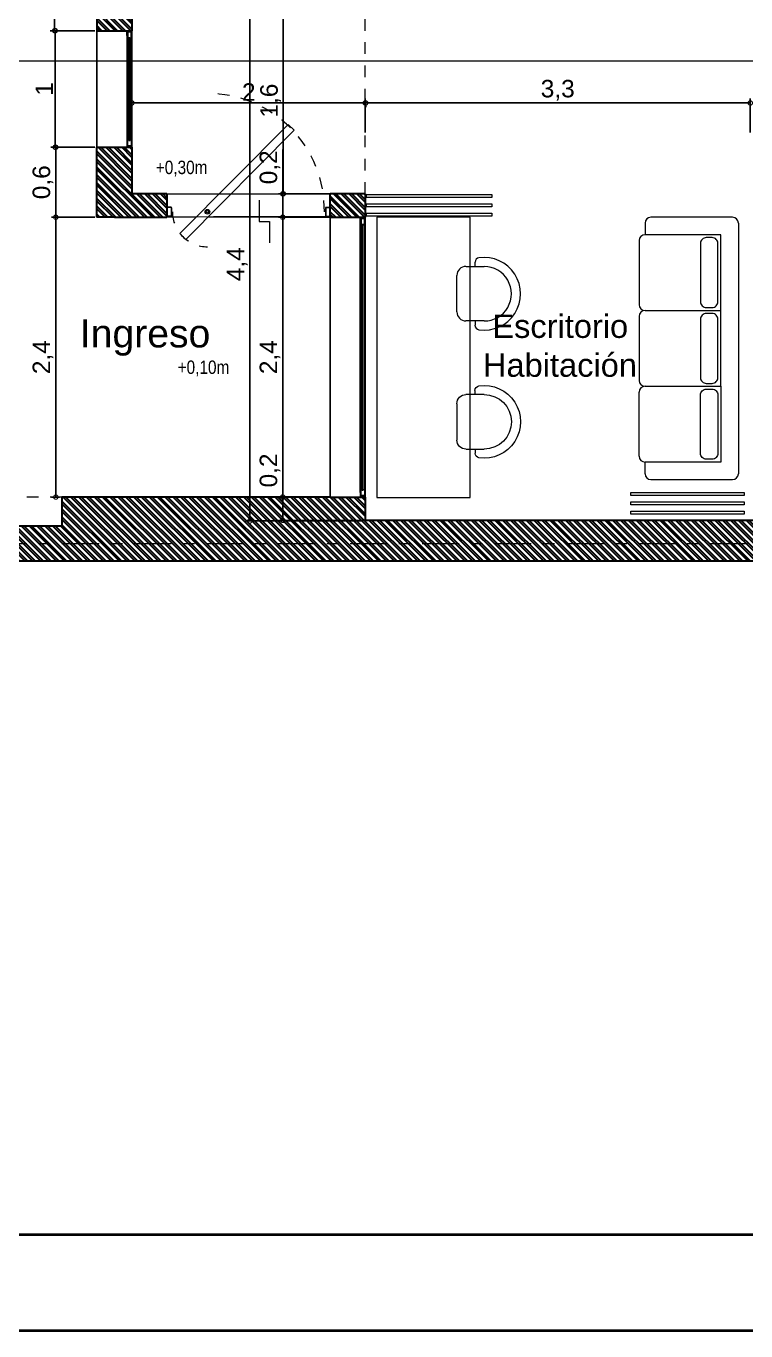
# Model space of a CAD drawing. Header units: millimetres. Extents: x 2502.5 to 2587.5, y 1451 to 1547.9.
# Drawn here: x 2514.49 to 2520.66, y 1523.37 to 1534.56 of the extents above; entities that cross this region are included whole.
import ezdxf

# ---------------------------------------------------------------- set-up
doc = ezdxf.new("R2010")
doc.units = ezdxf.units.MM
doc.linetypes.add('CENTER', pattern=[50.8, 31.75, -6.35, 6.35, -6.35])
doc.linetypes.add('JIS_02_0.7', pattern=[1.35, 0.75, -0.6])
for name, color, linetype, lineweight in [('0.09', 6, 'Continuous', 9), ('0.15', 6, 'Continuous', 15), ('02_CIVIL_EXIST', 250, 'Continuous', 30), ('07_CIVIL VISTAS MEDIA', 143, 'Continuous', 9), ('08_CIVIL VISTAS FINO', 253, 'Continuous', 5), ('09_CIVIL PROYECCIONES', 230, 'JIS_02_0.7', 5), ('10_CIVIL EJES', 230, 'CENTER', 15), ('11_CARPINTERIA Y MOBILIARIO', 141, 'Continuous', 9), ('12_TEXTOS', 150, 'Continuous', 20), ('13_COTAS', 8, 'Continuous', 9)]:
    doc.layers.add(name, color=color, linetype=linetype, lineweight=lineweight)
doc.styles.get("Standard").update_dxf_attribs({"font": 'arial.ttf'})
doc.styles.add('Swis721 BT', font='swiss.ttf')
doc.dimstyles.new('ISO-23', dxfattribs={"dimscale": 0.03, "dimtxt": 5, "dimasz": 2.5, "dimexe": 1.25, "dimexo": 0.625, "dimtad": 1, "dimtxsty": 'Swis721 BT', "dimblk": 'DOTSMALL', "dimcen": 2.5, "dimclrt": 150, "dimadec": 0, "dimazin": 0, "dimtfac": 1, "dimtmove": 0, "dimatfit": 3, "dimfxl": 0, "dimarcsym": 0})

# ---------------------------------------------------------------- blocks, each defined once
blk = doc.blocks.new('Silloncito')
at = {"layer": '11_CARPINTERIA Y MOBILIARIO'}
for p, q in [((481.6, 641.418), (481.555, 641.418)), ((481.6, 641.321), (481.6, 641.516)), ((482.185, 641.515), (482.185, 641.32)), ((482.185, 641.418), (482.23, 641.418)), ((482.087, 641.223), (481.697, 641.223))]:
    blk.add_line(p, q, dxfattribs=at)
for centre, radius, start, end in [((481.893, 641.515), 0.39, 351.7367, 188.1631), ((481.893, 641.515), 0.292, 359.9499, 179.9499), ((481.555, 641.467), 0.0488, 188.1631, 269.9499), ((482.23, 641.466), 0.0488, 269.9499, 351.7367), ((481.697, 641.32), 0.0975, 179.9499, 269.9499), ((482.087, 641.32), 0.0975, 269.9499, 359.9499)]:
    blk.add_arc(centre, radius, start, end, dxfattribs=at)
blk = doc.blocks.new('cambiopiso')
at = {"layer": '0.09'}
for p, q in [((533.753, 611.171), (533.753, 610.988)), ((533.753, 610.988), (533.842, 610.988)), ((533.842, 610.988), (533.842, 610.805))]:
    blk.add_line(p, q, dxfattribs=at)
blk = doc.blocks.new('_DotSmall')
at = {"color": 0, "linetype": 'ByBlock', "const_width": 0.5}
blk.add_lwpolyline([(-0.0625, 0, 1), (0.0625, 0, 1)], format="xyb", close=True, dxfattribs=at)
blk = doc.blocks.new('*D100')
at = {"layer": '13_COTAS', "color": 0, "lineweight": -2}
for p, q in [((2515.081, 1535.117), (2514.701, 1535.117)), ((2514.738, 1535.117), (2514.738, 1534.517)), ((2515.081, 1534.517), (2514.701, 1534.517))]:
    blk.add_line(p, q, dxfattribs=at)
at = {"layer": 'Defpoints', "color": 0}
for p in [(2515.1, 1535.117), (2514.738, 1534.517), (2515.1, 1534.517)]:
    blk.add_point(p, dxfattribs=at)
at = {"layer": '13_COTAS', "color": 0, "lineweight": -2, "xscale": 0.075, "yscale": 0.075, "zscale": 0.075}
for p, rotation in [((2514.738, 1535.117), 90), ((2514.738, 1534.517), 270)]:
    blk.add_blockref('_DotSmall', p, dxfattribs=dict(at, rotation=rotation))
at = {"layer": '13_COTAS', "color": 150, "insert": (2514.629, 1534.817), "char_height": 0.15, "attachment_point": 5, "rotation": 90, "style": 'Swis721 BT'}
blk.add_mtext('0,6', dxfattribs=at)
blk = doc.blocks.new('*D101')
at = {"layer": '13_COTAS', "color": 0, "lineweight": -2}
for p, q in [((2515.081, 1534.517), (2514.705, 1534.517)), ((2514.743, 1534.517), (2514.743, 1533.517)), ((2515.081, 1533.517), (2514.705, 1533.517))]:
    blk.add_line(p, q, dxfattribs=at)
at = {"layer": 'Defpoints', "color": 0}
for p in [(2515.1, 1534.517), (2514.743, 1533.517), (2515.1, 1533.517)]:
    blk.add_point(p, dxfattribs=at)
at = {"layer": '13_COTAS', "color": 0, "lineweight": -2, "xscale": 0.075, "yscale": 0.075, "zscale": 0.075}
for p, rotation in [((2514.743, 1534.517), 90), ((2514.743, 1533.517), 270)]:
    blk.add_blockref('_DotSmall', p, dxfattribs=dict(at, rotation=rotation))
at = {"layer": '13_COTAS', "color": 150, "insert": (2514.649, 1534.017), "char_height": 0.15, "attachment_point": 5, "rotation": 90, "style": 'Swis721 BT'}
blk.add_mtext('1', dxfattribs=at)
blk = doc.blocks.new('*D102')
at = {"layer": '13_COTAS', "color": 0, "lineweight": -2}
for p, q in [((2515.081, 1533.517), (2514.71, 1533.517)), ((2514.748, 1533.517), (2514.748, 1532.917)), ((2515.081, 1532.917), (2514.71, 1532.917))]:
    blk.add_line(p, q, dxfattribs=at)
at = {"layer": 'Defpoints', "color": 0}
for p in [(2515.1, 1533.517), (2514.748, 1532.917), (2515.1, 1532.917)]:
    blk.add_point(p, dxfattribs=at)
at = {"layer": '13_COTAS', "color": 0, "lineweight": -2, "xscale": 0.075, "yscale": 0.075, "zscale": 0.075}
for p, rotation in [((2514.748, 1533.517), 90), ((2514.748, 1532.917), 270)]:
    blk.add_blockref('_DotSmall', p, dxfattribs=dict(at, rotation=rotation))
at = {"layer": '13_COTAS', "color": 150, "insert": (2514.638, 1533.217), "char_height": 0.15, "attachment_point": 5, "rotation": 90, "style": 'Swis721 BT'}
blk.add_mtext('0,6', dxfattribs=at)
blk = doc.blocks.new('*D103')
at = {"layer": '13_COTAS', "color": 0, "lineweight": -2}
for p, q in [((2515.081, 1532.917), (2514.71, 1532.917)), ((2514.748, 1532.917), (2514.748, 1530.517)), ((2514.781, 1530.517), (2514.71, 1530.517))]:
    blk.add_line(p, q, dxfattribs=at)
at = {"layer": 'Defpoints', "color": 0}
for p in [(2515.1, 1532.917), (2514.748, 1530.517), (2514.8, 1530.517)]:
    blk.add_point(p, dxfattribs=at)
at = {"layer": '13_COTAS', "color": 0, "lineweight": -2, "xscale": 0.075, "yscale": 0.075, "zscale": 0.075}
for p, rotation in [((2514.748, 1532.917), 90), ((2514.748, 1530.517), 270)]:
    blk.add_blockref('_DotSmall', p, dxfattribs=dict(at, rotation=rotation))
at = {"layer": '13_COTAS', "color": 150, "insert": (2514.638, 1531.717), "char_height": 0.15, "attachment_point": 5, "rotation": 90, "style": 'Swis721 BT'}
blk.add_mtext('2,4', dxfattribs=at)
blk = doc.blocks.new('*D104')
at = {"layer": '13_COTAS', "color": 0, "lineweight": -2}
for p, q in [((2516.693, 1530.517), (2516.693, 1530.899)), ((2517.081, 1530.517), (2516.656, 1530.517)), ((2516.693, 1530.317), (2516.693, 1530.517)), ((2517.381, 1530.317), (2516.656, 1530.317))]:
    blk.add_line(p, q, dxfattribs=at)
at = {"layer": 'Defpoints', "color": 0}
for p in [(2516.693, 1530.517), (2517.1, 1530.517), (2517.4, 1530.317)]:
    blk.add_point(p, dxfattribs=at)
at = {"layer": '13_COTAS', "color": 0, "lineweight": -2, "xscale": 0.075, "yscale": 0.075, "zscale": 0.075}
for p, rotation in [((2516.693, 1530.517), 90), ((2516.693, 1530.317), 270)]:
    blk.add_blockref('_DotSmall', p, dxfattribs=dict(at, rotation=rotation))
at = {"layer": '13_COTAS', "color": 150, "insert": (2516.584, 1530.745), "char_height": 0.15, "attachment_point": 5, "rotation": 90, "style": 'Swis721 BT'}
blk.add_mtext('0,2', dxfattribs=at)
blk = doc.blocks.new('*D105')
at = {"layer": '13_COTAS', "color": 0, "lineweight": -2}
for p, q in [((2517.231, 1532.917), (2516.656, 1532.917)), ((2516.693, 1530.517), (2516.693, 1532.917)), ((2517.081, 1530.517), (2516.656, 1530.517))]:
    blk.add_line(p, q, dxfattribs=at)
at = {"layer": 'Defpoints', "color": 0}
for p in [(2516.693, 1532.917), (2517.25, 1532.917), (2517.1, 1530.517)]:
    blk.add_point(p, dxfattribs=at)
at = {"layer": '13_COTAS', "color": 0, "lineweight": -2, "xscale": 0.075, "yscale": 0.075, "zscale": 0.075}
for p, rotation in [((2516.693, 1532.917), 90), ((2516.693, 1530.517), 270)]:
    blk.add_blockref('_DotSmall', p, dxfattribs=dict(at, rotation=rotation))
at = {"layer": '13_COTAS', "color": 150, "insert": (2516.584, 1531.717), "char_height": 0.15, "attachment_point": 5, "rotation": 90, "style": 'Swis721 BT'}
blk.add_mtext('2,4', dxfattribs=at)
blk = doc.blocks.new('*D106')
at = {"layer": '13_COTAS', "color": 0, "lineweight": -2}
for p, q in [((2516.693, 1533.117), (2516.693, 1533.499)), ((2517.231, 1533.117), (2516.656, 1533.117)), ((2516.693, 1532.917), (2516.693, 1533.117)), ((2517.231, 1532.917), (2516.656, 1532.917))]:
    blk.add_line(p, q, dxfattribs=at)
at = {"layer": 'Defpoints', "color": 0}
for p in [(2516.693, 1533.117), (2517.25, 1533.117), (2517.25, 1532.917)]:
    blk.add_point(p, dxfattribs=at)
at = {"layer": '13_COTAS', "color": 0, "lineweight": -2, "xscale": 0.075, "yscale": 0.075, "zscale": 0.075}
for p, rotation in [((2516.693, 1533.117), 90), ((2516.693, 1532.917), 270)]:
    blk.add_blockref('_DotSmall', p, dxfattribs=dict(at, rotation=rotation))
at = {"layer": '13_COTAS', "color": 150, "insert": (2516.584, 1533.345), "char_height": 0.15, "attachment_point": 5, "rotation": 90, "style": 'Swis721 BT'}
blk.add_mtext('0,2', dxfattribs=at)
blk = doc.blocks.new('*D48')
at = {"layer": '13_COTAS', "color": 0, "lineweight": -2}
for p, q in [((2516.698, 1533.118), (2516.698, 1534.717)), ((2516.708, 1534.717), (2516.735, 1534.717)), ((2516.708, 1533.118), (2516.735, 1533.118))]:
    blk.add_line(p, q, dxfattribs=at)
at = {"layer": 'Defpoints', "color": 0}
for p in [(2516.689, 1534.717), (2516.698, 1534.717), (2516.689, 1533.118)]:
    blk.add_point(p, dxfattribs=at)
at = {"layer": '13_COTAS', "color": 0, "lineweight": -2, "xscale": 0.075, "yscale": 0.075, "zscale": 0.075}
for p, rotation in [((2516.698, 1534.717), 90), ((2516.698, 1533.118), 270)]:
    blk.add_blockref('_DotSmall', p, dxfattribs=dict(at, rotation=rotation))
at = {"layer": '13_COTAS', "color": 150, "insert": (2516.589, 1533.917), "char_height": 0.15, "attachment_point": 5, "rotation": 90, "style": 'Swis721 BT'}
blk.add_mtext('1,6', dxfattribs=at)
blk = doc.blocks.new('*D50')
at = {"layer": '13_COTAS', "color": 0, "lineweight": -2}
for p, q in [((2516.577, 1534.717), (2516.374, 1534.717)), ((2516.411, 1530.312), (2516.411, 1534.717)), ((2517.381, 1530.312), (2516.374, 1530.312))]:
    blk.add_line(p, q, dxfattribs=at)
at = {"layer": 'Defpoints', "color": 0}
for p in [(2516.411, 1534.717), (2516.596, 1534.717), (2517.4, 1530.312)]:
    blk.add_point(p, dxfattribs=at)
at = {"layer": '13_COTAS', "color": 0, "lineweight": -2, "xscale": 0.075, "yscale": 0.075, "zscale": 0.075}
for p, rotation in [((2516.411, 1534.717), 90), ((2516.411, 1530.312), 270)]:
    blk.add_blockref('_DotSmall', p, dxfattribs=dict(at, rotation=rotation))
at = {"layer": '13_COTAS', "color": 150, "insert": (2516.302, 1532.514), "char_height": 0.15, "attachment_point": 5, "rotation": 90, "style": 'Swis721 BT'}
blk.add_mtext('4,4', dxfattribs=at)
blk = doc.blocks.new('*D52')
at = {"layer": '13_COTAS', "color": 0, "lineweight": -2}
for p, q in [((2517.4, 1533.645), (2517.4, 1533.935)), ((2520.7, 1533.645), (2520.7, 1533.935)), ((2520.7, 1533.897), (2517.4, 1533.897))]:
    blk.add_line(p, q, dxfattribs=at)
at = {"layer": 'Defpoints', "color": 0}
for p in [(2517.4, 1533.897), (2517.4, 1533.627), (2520.7, 1533.627)]:
    blk.add_point(p, dxfattribs=at)
at = {"layer": '13_COTAS', "color": 0, "lineweight": -2, "xscale": 0.075, "yscale": 0.075, "zscale": 0.075, "rotation": 180}
blk.add_blockref('_DotSmall', (2517.4, 1533.897), dxfattribs=at)
at = {"layer": '13_COTAS', "color": 0, "lineweight": -2, "xscale": 0.075, "yscale": 0.075, "zscale": 0.075}
blk.add_blockref('_DotSmall', (2520.7, 1533.897), dxfattribs=at)
at = {"layer": '13_COTAS', "color": 150, "insert": (2519.05, 1534.006), "char_height": 0.15, "attachment_point": 5, "style": 'Swis721 BT'}
blk.add_mtext('3,3', dxfattribs=at)
blk = doc.blocks.new('*D53')
at = {"layer": '13_COTAS', "color": 0, "lineweight": -2}
for p, q in [((2515.4, 1533.445), (2515.4, 1533.935)), ((2517.404, 1533.897), (2515.4, 1533.897)), ((2517.404, 1533.878), (2517.404, 1533.86))]:
    blk.add_line(p, q, dxfattribs=at)
at = {"layer": 'Defpoints', "color": 0}
for p in [(2515.4, 1533.897), (2517.404, 1533.897), (2515.4, 1533.427)]:
    blk.add_point(p, dxfattribs=at)
at = {"layer": '13_COTAS', "color": 0, "lineweight": -2, "xscale": 0.075, "yscale": 0.075, "zscale": 0.075, "rotation": 180}
blk.add_blockref('_DotSmall', (2515.4, 1533.897), dxfattribs=at)
at = {"layer": '13_COTAS', "color": 0, "lineweight": -2, "xscale": 0.075, "yscale": 0.075, "zscale": 0.075}
blk.add_blockref('_DotSmall', (2517.404, 1533.897), dxfattribs=at)
at = {"layer": '13_COTAS', "color": 150, "insert": (2516.402, 1533.991), "char_height": 0.15, "attachment_point": 5, "style": 'Swis721 BT'}
blk.add_mtext('2', dxfattribs=at)
blk = doc.blocks.new('silueta')
at = {"layer": '0.09', "color": 3}
for points in [[(2456, 1541.267), (2484.8, 1541.267), (2484.8, 1540.717), (2484.95, 1540.717), (2484.95, 1536.417), (2477.9, 1536.417), (2477.7, 1536.417), (2477.7, 1530.517), (2477.9, 1530.517), (2477.9, 1530.117), (2477.7, 1530.117), (2477.7, 1529.967), (2456, 1529.967)], [(2456.3, 1530.267), (2464.8, 1530.267), (2464.8, 1530.517), (2467.1, 1530.517), (2467.1, 1532.922), (2465.1, 1532.917), (2465.1, 1540.717), (2464.8, 1540.717), (2464.8, 1540.967), (2456.3, 1540.967)], [(2465.4, 1534.717), (2465.4, 1533.117), (2467.4, 1533.117), (2467.4, 1530.317), (2477.4, 1530.317), (2477.4, 1536.717)]]:
    blk.add_lwpolyline(points, dxfattribs=at)

msp = doc.modelspace()

# ---------------------------------------------------------------- hatches: boundary and pattern name
at = {"layer": '02_CIVIL_EXIST'}
h = msp.add_hatch(dxfattribs=at)
h.set_pattern_fill('ANSI32', color=256, scale=0.005, angle=-90)
h.set_pattern_definition([(315, (2098.05912, 1006.04728), (0.0336759605, 0.0336759605), []), (315, (2098.05912, 1006.02483), (0.0336759605, 0.0336759605), [])])
edge = h.paths.add_edge_path()
edge.add_line((2522.3, 1535.791), (2522.3, 1535.791))
edge.add_line((2522.3, 1535.791), (2522.3, 1535.817))
edge.add_line((2522.3, 1535.817), (2521.55, 1535.817))
edge.add_line((2521.55, 1535.817), (2521.4, 1535.817))
edge.add_line((2521.4, 1535.817), (2521.4, 1535.717))
edge.add_line((2521.4, 1535.717), (2521.5, 1535.717))
edge.add_line((2521.5, 1535.717), (2522.204, 1535.717))
edge.add_line((2522.204, 1535.717), (2522.204, 1535.724))
edge.add_line((2522.204, 1535.724), (2522.128, 1535.724))
edge.add_line((2522.128, 1535.724), (2522.128, 1535.734))
edge.add_line((2522.128, 1535.734), (2522.209, 1535.734))
edge.add_arc((2522.209, 1535.729), 0.00537, 0, 90, ccw=False)
edge.add_line((2522.214, 1535.729), (2522.214, 1535.717))
edge.add_line((2522.214, 1535.717), (2522.3, 1535.717))
edge.add_line((2522.3, 1535.717), (2522.3, 1535.791))
h.paths.add_polyline_path([(2534.95, 1540.117), (2534.95, 1540.717), (2534.8, 1540.717), (2534.8, 1541.117), (2506, 1541.117), (2506, 1540.717), (2506.3, 1540.717), (2506.3, 1540.967), (2514.8, 1540.967), (2514.8, 1540.717), (2515.4, 1540.717), (2515.4, 1540.917), (2531, 1540.917), (2531, 1540.117), (2531.15, 1540.117), (2531.15, 1540.917), (2532.4, 1540.917), (2532.4, 1540.117), (2532.55, 1540.117), (2532.55, 1540.917), (2534.5, 1540.917), (2534.5, 1540.117), (2534.65, 1540.117), (2534.7, 1540.117)])
edge = h.paths.add_edge_path(flags=16)
edge.add_line((2523.013, 1536.476), (2523.013, 1536.413))
edge.add_line((2523.013, 1536.413), (2523.005, 1536.413))
edge.add_line((2523.005, 1536.413), (2523.005, 1536.476))
edge.add_arc((2523.009, 1536.476), 0.00417, 0.0531, 180.0531, ccw=False)
edge = h.paths.add_edge_path(flags=16)
edge.add_arc((2522.209, 1535.729), 0.00537, -90, 90, ccw=False)
edge.add_line((2522.209, 1535.724), (2522.128, 1535.724))
edge.add_line((2522.128, 1535.724), (2522.128, 1535.734))
edge.add_line((2522.128, 1535.734), (2522.209, 1535.734))
h.paths.add_polyline_path([(2527.9, 1530.117), (2527.9, 1530.517), (2527.7, 1530.517), (2527.7, 1531.317), (2527.4, 1531.317), (2527.4, 1530.317), (2526.275, 1530.317), (2526.275, 1530.667), (2526.125, 1530.667), (2526.125, 1530.317), (2524.525, 1530.317), (2524.525, 1530.667), (2524.375, 1530.667), (2524.375, 1530.317), (2517.4, 1530.317), (2517.4, 1530.517), (2517.1, 1530.517), (2514.8, 1530.517), (2514.8, 1530.267), (2506.3, 1530.267), (2506.3, 1530.517), (2506, 1530.517), (2506, 1530.117), (2508.05, 1530.117)])
h.paths.add_polyline_path([(2524.65, 1539.867), (2524.65, 1540.017), (2524, 1540.017), (2524, 1539.867)])
h.paths.add_polyline_path([(2526.6, 1539.867), (2526.6, 1540.017), (2525.95, 1540.017), (2525.95, 1539.867)])
h.paths.add_polyline_path([(2515.7, 1532.917), (2515.7, 1532.962), (2515.7, 1533.002), (2515.7, 1533.002), (2515.7, 1533.117), (2515.4, 1533.117), (2515.4, 1533.517), (2515.1, 1533.517), (2515.1, 1532.917), (2515.25, 1532.917)])
h.paths.add_polyline_path([(2517.4, 1532.917), (2517.4, 1533.117), (2517.1, 1533.117), (2517.1, 1532.962), (2517.1, 1532.917)])
h.paths.add_polyline_path([(2527.7, 1529.967), (2527.7, 1530.117), (2506.05, 1530.117), (2506.05, 1530.067), (2506, 1530.067), (2506, 1529.967), (2514.3, 1529.967)])
h.paths.add_polyline_path([(2534.8, 1541.117), (2534.8, 1541.267), (2514.3, 1541.267), (2506, 1541.267), (2506, 1541.167), (2506.05, 1541.167), (2506.05, 1541.117)])
edge = h.paths.add_edge_path(flags=17)
edge.add_line((2521.525, 1535.906), (2521.533, 1535.906))
edge.add_line((2521.533, 1535.906), (2521.533, 1536.447))
edge.add_line((2521.533, 1536.447), (2521.544, 1536.447))
edge.add_line((2521.544, 1536.447), (2521.544, 1535.905))
edge.add_line((2521.544, 1535.905), (2521.544, 1535.865))
edge.add_arc((2521.539, 1535.865), 0.00488, -89.9848, 0.0152, ccw=False)
edge.add_line((2521.539, 1535.86), (2521.519, 1535.86))
edge.add_arc((2521.519, 1535.865), 0.00488, 180.0318, 270.0152, ccw=False)
edge.add_line((2521.514, 1535.865), (2521.514, 1535.905))
edge.add_line((2521.514, 1535.905), (2521.514, 1536.447))
edge.add_line((2521.514, 1536.447), (2521.525, 1536.447))
edge.add_line((2521.525, 1536.447), (2521.525, 1535.906))
h.paths.add_polyline_path([(2521.533, 1535.906), (2521.525, 1535.906), (2521.525, 1536.447), (2521.533, 1536.447)], flags=16)
edge = h.paths.add_edge_path(flags=16)
edge.add_line((2521.525, 1536.447), (2521.514, 1536.447))
edge.add_line((2521.514, 1536.447), (2521.514, 1536.988))
edge.add_line((2521.514, 1536.988), (2521.514, 1537.029))
edge.add_arc((2521.518, 1537.029), 0.00488, 90.0283, 180.0327, ccw=False)
edge.add_line((2521.518, 1537.034), (2521.539, 1537.034))
edge.add_arc((2521.539, 1537.029), 0.00488, 0.0327, 90.0152, ccw=False)
edge.add_line((2521.544, 1537.029), (2521.544, 1536.988))
edge.add_line((2521.544, 1536.988), (2521.544, 1536.447))
edge.add_line((2521.544, 1536.447), (2521.533, 1536.447))
edge.add_line((2521.533, 1536.447), (2521.533, 1536.988))
edge.add_line((2521.533, 1536.988), (2521.525, 1536.988))
edge.add_line((2521.525, 1536.988), (2521.525, 1536.447))
h.paths.add_polyline_path([(2521.533, 1536.447), (2521.525, 1536.447), (2521.525, 1536.988), (2521.533, 1536.988)], flags=16)
edge = h.paths.add_edge_path(flags=17)
edge.add_line((2521.544, 1535.905), (2521.544, 1536.988))
edge.add_line((2521.544, 1536.988), (2521.544, 1537.029))
edge.add_arc((2521.539, 1537.029), 0.00488, 0.0327, 90.0152)
edge.add_line((2521.539, 1537.034), (2521.518, 1537.034))
edge.add_arc((2521.518, 1537.029), 0.00488, 90.0283, 180.0327)
edge.add_line((2521.514, 1537.029), (2521.514, 1536.988))
edge.add_line((2521.514, 1536.988), (2521.514, 1535.905))
edge.add_line((2521.514, 1535.905), (2521.514, 1535.865))
edge.add_arc((2521.519, 1535.865), 0.00488, 180.0318, 270.0152)
edge.add_line((2521.519, 1535.86), (2521.539, 1535.86))
edge.add_arc((2521.539, 1535.865), 0.00488, 270.0152, 360.0152)
edge.add_line((2521.544, 1535.865), (2521.544, 1535.905))
h.paths.add_polyline_path([(2521.4, 1537.167), (2521.55, 1537.167), (2521.55, 1537.567), (2523, 1537.567), (2523, 1534.717), (2523.2, 1534.717), (2523.2, 1537.667), (2522.4, 1537.667), (2522.4, 1539.867), (2523.2, 1539.867), (2523.2, 1540.017), (2521.4, 1540.017), (2521.4, 1539.867), (2522.2, 1539.867), (2522.2, 1537.667), (2521.4, 1537.667)])
h.paths.add_polyline_path([(2520.9, 1534.717), (2520.9, 1534.817), (2521.95, 1534.817), (2521.95, 1534.917), (2521.4, 1534.917), (2515.4, 1534.917), (2515.4, 1535.117), (2515.1, 1535.117), (2515.1, 1534.517), (2515.4, 1534.517), (2515.4, 1534.717)])

# ---------------------------------------------------------------- linework, layer by layer
at = {"layer": '0.09'}
for p, q in [((2515.1, 1534.517), (2515.1, 1533.517)), ((2515.95, 1532.917), (2515.7, 1532.917)), ((2517.1, 1532.917), (2516.051, 1532.917)), ((2517.1, 1532.917), (2517.1, 1530.517))]:
    msp.add_line(p, q, dxfattribs=at)
at = {"layer": '0.15'}
msp.add_line((2536.132, 1534.256), (2505.207, 1534.256), dxfattribs=at)
at = {"layer": '02_CIVIL_EXIST'}
for p, q in [((2515.1, 1535.117), (2515.1, 1534.517)), ((2515.4, 1534.717), (2515.4, 1534.517)), ((2515.1, 1534.517), (2515.4, 1534.517)), ((2515.1, 1532.917), (2515.1, 1533.517)), ((2515.1, 1533.517), (2515.4, 1533.517)), ((2515.4, 1533.517), (2515.4, 1533.117)), ((2515.7, 1533.117), (2515.4, 1533.117)), ((2515.7, 1533.117), (2515.7, 1532.917)), ((2517.4, 1533.117), (2517.1, 1533.117)), ((2517.1, 1532.917), (2517.1, 1533.117)), ((2517.4, 1533.117), (2517.4, 1532.917)), ((2515.25, 1532.917), (2515.1, 1532.917)), ((2515.25, 1532.917), (2515.7, 1532.917)), ((2517.1, 1532.917), (2517.4, 1532.917)), ((2517.1, 1530.517), (2514.8, 1530.517)), ((2514.8, 1530.517), (2514.8, 1530.267)), ((2517.1, 1530.517), (2517.4, 1530.517)), ((2517.4, 1530.517), (2517.4, 1530.317)), ((2514.8, 1530.267), (2506.3, 1530.267)), ((2524.375, 1530.317), (2517.4, 1530.317)), ((2527.7, 1529.967), (2514.3, 1529.967))]:
    msp.add_line(p, q, dxfattribs=at)
at = {"layer": '02_CIVIL_EXIST', "lineweight": 40}
for points in [[(2502.906, 1547.868), (2537.556, 1547.868), (2537.556, 1523.365), (2502.906, 1523.365)], [(2504.969, 1547.043), (2536.731, 1547.043), (2536.731, 1524.19), (2504.969, 1524.19)]]:
    msp.add_lwpolyline(points, close=True, dxfattribs=at)
at = {"layer": '07_CIVIL VISTAS MEDIA'}
for p, q in [((2515.81, 1532.776), (2516.739, 1533.713)), ((2516.739, 1533.713), (2516.79, 1533.663)), ((2516.79, 1533.663), (2515.861, 1532.725)), ((2515.7, 1532.922), (2515.7, 1533.002)), ((2515.736, 1533.002), (2515.7, 1533.002)), ((2515.7, 1532.922), (2515.7, 1533.002)), ((2515.7, 1532.982), (2515.703, 1532.982)), ((2515.7, 1532.942), (2515.703, 1532.942)), ((2515.703, 1532.982), (2515.703, 1532.998)), ((2515.703, 1532.926), (2515.703, 1532.942)), ((2515.736, 1532.999), (2515.704, 1532.999)), ((2515.737, 1532.998), (2515.737, 1532.926)), ((2515.74, 1532.998), (2515.74, 1532.926)), ((2517.06, 1532.998), (2517.06, 1532.926)), ((2517.063, 1532.998), (2517.063, 1532.926)), ((2517.064, 1533.002), (2517.1, 1533.002)), ((2517.064, 1532.999), (2517.096, 1532.999)), ((2517.097, 1532.982), (2517.097, 1532.998)), ((2517.1, 1532.982), (2517.097, 1532.982)), ((2517.097, 1532.926), (2517.097, 1532.942)), ((2517.1, 1532.942), (2517.097, 1532.942)), ((2517.1, 1532.922), (2517.1, 1533.002)), ((2515.736, 1532.922), (2515.7, 1532.922)), ((2515.736, 1532.925), (2515.704, 1532.925)), ((2517.064, 1532.925), (2517.096, 1532.925)), ((2517.064, 1532.922), (2517.1, 1532.922)), ((2515.81, 1532.776), (2515.861, 1532.725))]:
    msp.add_line(p, q, dxfattribs=at)
for radius in [0.02, 0.01]:
    msp.add_circle((2516.047, 1532.964), radius, dxfattribs=at)
for centre, radius, start, end in [((2515.704, 1532.998), 0.001, 90.2481, 180.2481), ((2515.736, 1532.998), 0.004, 0.2481, 90.2481), ((2515.736, 1532.998), 0.001, 0.2481, 90.2481), ((2517.064, 1532.998), 0.004, 90.2481, 180.2481), ((2517.064, 1532.998), 0.001, 90.2481, 180.2481), ((2517.096, 1532.998), 0.001, 0.2481, 90.2481), ((2515.704, 1532.926), 0.001, 180.09, 270.2481), ((2515.736, 1532.926), 0.004, 270.2481, 0.2481), ((2515.736, 1532.926), 0.001, 270.2481, 0.2481), ((2517.064, 1532.926), 0.004, 180.2481, 270.2481), ((2517.064, 1532.926), 0.001, 180.2481, 270.2481), ((2517.096, 1532.926), 0.001, 270.2481, 0.4062)]:
    msp.add_arc(centre, radius, start, end, dxfattribs=at)
at = {"layer": '08_CIVIL VISTAS FINO'}
msp.add_lwpolyline([(2517.5, 1532.917), (2517.5, 1530.513), (2518.3, 1530.513), (2518.3, 1532.917)], close=True, dxfattribs=at)
at = {"layer": '09_CIVIL PROYECCIONES', "ltscale": 0.1}
for p, q in [((2517.4, 1533.117), (2517.4, 1534.717)), ((2514.8, 1530.517), (2514.3, 1530.517))]:
    msp.add_line(p, q, dxfattribs=at)
at = {"layer": '09_CIVIL PROYECCIONES', "linetype": 'ByBlock'}
for p, q in [((2515.358, 1534.477), (2515.358, 1534.517)), ((2515.361, 1534.477), (2515.361, 1534.513)), ((2515.396, 1534.514), (2515.362, 1534.514)), ((2515.364, 1534.499), (2515.364, 1534.458)), ((2515.389, 1534.504), (2515.368, 1534.504)), ((2515.394, 1534.458), (2515.394, 1534.499)), ((2515.397, 1534.477), (2515.397, 1534.513)), ((2515.4, 1534.477), (2515.4, 1534.517)), ((2515.358, 1534.477), (2515.361, 1534.477)), ((2515.364, 1533.575), (2515.364, 1534.458)), ((2515.368, 1534.454), (2515.373, 1534.454)), ((2515.374, 1534.458), (2515.374, 1534.455)), ((2515.374, 1534.458), (2515.383, 1534.458)), ((2515.375, 1534.458), (2515.383, 1534.458)), ((2515.383, 1534.455), (2515.383, 1534.458)), ((2515.389, 1534.454), (2515.384, 1534.454)), ((2515.394, 1533.575), (2515.394, 1534.458)), ((2515.4, 1534.477), (2515.397, 1534.477)), ((2515.358, 1533.557), (2515.358, 1533.517)), ((2515.358, 1533.557), (2515.361, 1533.557)), ((2515.361, 1533.557), (2515.361, 1533.521)), ((2515.396, 1533.52), (2515.362, 1533.52)), ((2515.364, 1533.534), (2515.364, 1533.575)), ((2515.369, 1533.58), (2515.373, 1533.58)), ((2515.389, 1533.53), (2515.369, 1533.53)), ((2515.374, 1533.575), (2515.374, 1533.579)), ((2515.374, 1533.575), (2515.384, 1533.575)), ((2515.375, 1533.576), (2515.383, 1533.576)), ((2515.384, 1533.579), (2515.384, 1533.575)), ((2515.389, 1533.58), (2515.385, 1533.58)), ((2515.394, 1533.575), (2515.394, 1533.534)), ((2515.397, 1533.557), (2515.397, 1533.521)), ((2515.4, 1533.557), (2515.397, 1533.557)), ((2515.4, 1533.557), (2515.4, 1533.517)), ((2517.358, 1532.877), (2517.358, 1532.917)), ((2517.358, 1532.877), (2517.361, 1532.877)), ((2517.361, 1532.877), (2517.361, 1532.913)), ((2517.396, 1532.914), (2517.362, 1532.914)), ((2517.364, 1532.899), (2517.364, 1532.858)), ((2517.364, 1532.858), (2517.364, 1530.575)), ((2517.389, 1532.904), (2517.369, 1532.904)), ((2517.369, 1532.854), (2517.373, 1532.854)), ((2517.374, 1532.858), (2517.374, 1532.855)), ((2517.374, 1532.858), (2517.384, 1532.858)), ((2517.384, 1532.855), (2517.384, 1532.858)), ((2517.389, 1532.854), (2517.385, 1532.854)), ((2517.394, 1532.858), (2517.394, 1532.899)), ((2517.394, 1532.858), (2517.394, 1530.575)), ((2517.397, 1532.877), (2517.397, 1532.913)), ((2517.4, 1532.877), (2517.397, 1532.877)), ((2517.4, 1532.877), (2517.4, 1532.917)), ((2517.368, 1530.58), (2517.373, 1530.58)), ((2517.374, 1530.575), (2517.374, 1530.579)), ((2517.383, 1530.579), (2517.383, 1530.575)), ((2517.389, 1530.58), (2517.384, 1530.58)), ((2517.358, 1530.557), (2517.358, 1530.517)), ((2517.358, 1530.557), (2517.361, 1530.557)), ((2517.361, 1530.557), (2517.361, 1530.521)), ((2517.396, 1530.52), (2517.362, 1530.52)), ((2517.364, 1530.534), (2517.364, 1530.575)), ((2517.389, 1530.53), (2517.368, 1530.53)), ((2517.374, 1530.575), (2517.383, 1530.575)), ((2517.394, 1530.575), (2517.394, 1530.534)), ((2517.397, 1530.557), (2517.397, 1530.521)), ((2517.4, 1530.557), (2517.397, 1530.557)), ((2517.4, 1530.557), (2517.4, 1530.517))]:
    msp.add_line(p, q, dxfattribs=at)
at = {"layer": '09_CIVIL PROYECCIONES', "linetype": 'Continuous'}
msp.add_line((2515.358, 1533.517), (2515.4, 1533.517), dxfattribs=at)
at = {"layer": '09_CIVIL PROYECCIONES', "linetype": 'ByBlock'}
for centre, radius, start, end in [((2515.362, 1534.513), 0.001, 89.9848, 179.9848), ((2515.368, 1534.499), 0.00488, 90.0152, 180.0152), ((2515.389, 1534.499), 0.00488, 0.0152, 90.0152), ((2515.396, 1534.513), 0.001, 0.0152, 90.0152), ((2515.368, 1534.458), 0.0049, 180.0152, 270.0152), ((2515.384, 1534.455), 0.001, 180.0152, 270.0152), ((2515.389, 1534.458), 0.00488, 270.0152, 0.0152), ((2515.362, 1533.521), 0.001, 180.0152, 270.0152), ((2515.369, 1533.575), 0.0049, 90.0152, 180.0152), ((2515.369, 1533.534), 0.00488, 180.0152, 270.0152), ((2515.385, 1533.579), 0.001, 90.0152, 180.0152), ((2515.389, 1533.575), 0.00488, 0.0152, 90.0152), ((2515.389, 1533.534), 0.00488, 270.0152, 0.0152), ((2515.396, 1533.521), 0.001, 269.9848, 359.9848), ((2517.362, 1532.913), 0.001, 89.9848, 179.9848), ((2517.369, 1532.899), 0.00488, 89.9848, 179.9848), ((2517.369, 1532.858), 0.0049, 179.9848, 269.9848), ((2517.385, 1532.855), 0.001, 179.9848, 269.9848), ((2517.389, 1532.899), 0.00488, 359.9848, 89.9848), ((2517.389, 1532.858), 0.00488, 269.9848, 359.9848), ((2517.396, 1532.913), 0.001, 0.0152, 90.0152), ((2517.368, 1530.575), 0.0049, 89.9848, 179.9848), ((2517.384, 1530.579), 0.001, 89.9848, 179.9848), ((2517.389, 1530.575), 0.00488, 359.9848, 89.9848), ((2517.362, 1530.521), 0.001, 180.0152, 270.0152), ((2517.368, 1530.534), 0.00488, 179.9848, 269.9848), ((2517.389, 1530.534), 0.00488, 269.9848, 359.9848), ((2517.396, 1530.521), 0.001, 269.9848, 359.9848)]:
    msp.add_arc(centre, radius, start, end, dxfattribs=at)
at = {"layer": '09_CIVIL PROYECCIONES', "linetype": 'ByBlock', "extrusion": (2.70945e-08, -5.9703e-08, 1)}
msp.add_arc((2515.373, 1534.455, 0), 0.001, 270.0152, 0.0152, dxfattribs=at)
at = {"layer": '09_CIVIL PROYECCIONES', "ltscale": 0.1}
for centre, radius, start, end in [((2516.05, 1532.978), 1, 359.0755, 90.1015), ((2516.047, 1532.964), 0.3, 180.2481, 270.2486)]:
    msp.add_arc(centre, radius, start, end, dxfattribs=at)
at = {"layer": '09_CIVIL PROYECCIONES', "linetype": 'ByBlock', "extrusion": (2.70627e-08, 5.97174e-08, 1)}
msp.add_arc((2515.373, 1533.579, 0), 0.001, 0.0152, 90.0152, dxfattribs=at)
at = {"layer": '09_CIVIL PROYECCIONES', "linetype": 'ByBlock', "extrusion": (2.70627e-08, -5.97174e-08, 1)}
msp.add_arc((2517.373, 1532.855, 0), 0.001, 269.9848, 359.9848, dxfattribs=at)
at = {"layer": '09_CIVIL PROYECCIONES', "linetype": 'ByBlock', "extrusion": (2.70945e-08, 5.9703e-08, 1)}
msp.add_arc((2517.373, 1530.579, 0), 0.001, 359.9848, 89.9848, dxfattribs=at)
at = {"layer": '10_CIVIL EJES', "ltscale": 0.01}
msp.add_line((2536.731, 1530.117), (2504.969, 1530.117), dxfattribs=at)
at = {"layer": '11_CARPINTERIA Y MOBILIARIO'}
for p, q in [((2515.358, 1534.477), (2515.358, 1533.557)), ((2515.375, 1534.458), (2515.375, 1533.576)), ((2515.383, 1534.458), (2515.383, 1533.576)), ((2515.4, 1534.477), (2515.4, 1533.557)), ((2517.358, 1530.557), (2517.358, 1532.877)), ((2517.375, 1530.576), (2517.375, 1532.858)), ((2517.375, 1532.858), (2517.383, 1532.858)), ((2517.383, 1530.576), (2517.383, 1532.858)), ((2517.4, 1530.557), (2517.4, 1532.877)), ((2519.798, 1532.867), (2519.798, 1532.767)), ((2520.548, 1532.917), (2519.848, 1532.917)), ((2520.598, 1532.867), (2520.598, 1530.717)), ((2519.748, 1532.717), (2519.748, 1532.167)), ((2520.448, 1532.767), (2519.798, 1532.767)), ((2520.448, 1532.117), (2520.448, 1532.767)), ((2519.748, 1532.067), (2519.748, 1531.517)), ((2519.798, 1532.117), (2520.448, 1532.117)), ((2520.448, 1531.467), (2520.448, 1532.117)), ((2519.748, 1530.867), (2519.748, 1531.417)), ((2519.798, 1531.467), (2520.448, 1531.467)), ((2520.448, 1531.467), (2520.448, 1530.817)), ((2520.448, 1530.817), (2519.798, 1530.817)), ((2519.798, 1530.717), (2519.798, 1530.817)), ((2519.848, 1530.667), (2520.548, 1530.667)), ((2517.375, 1530.576), (2517.383, 1530.576))]:
    msp.add_line(p, q, dxfattribs=at)
for points in [[(2517.412, 1533.087), (2517.412, 1533.113), (2518.485, 1533.113), (2518.485, 1533.087)], [(2517.412, 1533.007), (2517.412, 1533.033), (2518.485, 1533.033), (2518.485, 1533.007)], [(2517.412, 1532.927), (2517.412, 1532.953), (2518.485, 1532.953), (2518.485, 1532.927)], [(2519.676, 1530.531), (2519.676, 1530.557), (2520.649, 1530.557), (2520.649, 1530.531)], [(2519.676, 1530.451), (2519.676, 1530.477), (2520.649, 1530.477), (2520.649, 1530.451)], [(2519.676, 1530.371), (2519.676, 1530.397), (2520.649, 1530.397), (2520.649, 1530.371)]]:
    msp.add_lwpolyline(points, close=True, dxfattribs=at)
for points in [[(2520.373, 1532.742), (2520.323, 1532.742, 0.414214), (2520.273, 1532.692), (2520.273, 1532.192, 0.414214), (2520.323, 1532.142), (2520.373, 1532.142, 0.414214), (2520.423, 1532.192), (2520.423, 1532.692, 0.414214)], [(2520.373, 1532.092), (2520.323, 1532.092, 0.414214), (2520.273, 1532.042), (2520.273, 1531.542, 0.414214), (2520.323, 1531.492), (2520.373, 1531.492, 0.414214), (2520.423, 1531.542), (2520.423, 1532.042, 0.414214)], [(2520.373, 1530.842), (2520.323, 1530.842, -0.414214), (2520.273, 1530.892), (2520.273, 1531.392, -0.414214), (2520.323, 1531.442), (2520.373, 1531.442, -0.414214), (2520.423, 1531.392), (2520.423, 1530.892, -0.414214)]]:
    msp.add_lwpolyline(points, format="xyb", close=True, dxfattribs=at)
for centre, start, end in [((2519.848, 1532.867), 90, 180), ((2520.548, 1532.867), 0, 90), ((2519.798, 1532.717), 90, 180), ((2519.798, 1532.167), 180, 270), ((2519.798, 1532.067), 90, 180), ((2519.798, 1531.517), 180, 270), ((2519.798, 1531.417), 90, 180), ((2519.798, 1530.867), 180, 270), ((2519.848, 1530.717), 180, 270), ((2520.548, 1530.717), 270, 0)]:
    msp.add_arc(centre, 0.05, start, end, dxfattribs=at)

# ---------------------------------------------------------------- block references
msp.add_blockref('cambiopiso', (1982.737, 921.891))
at = {"layer": '11_CARPINTERIA Y MOBILIARIO', "yscale": 0.8, "zscale": 0.8, "rotation": 270}
for p, xscale in [((2005.207, 1917.775), 0.8), ((2005.207, 1145.648), -0.8)]:
    msp.add_blockref('Silloncito', p, dxfattribs=dict(at, xscale=xscale))
at = {"layer": 'Defpoints'}
msp.add_blockref('silueta', (50, 0), dxfattribs=at)

# ---------------------------------------------------------------- texts
at = {"layer": '12_TEXTOS', "char_height": 0.11499, "attachment_point": 3}
for s, insert in [('{\\fTechnic|b0|i0|c2|p2;+0,30m}', (2516.048, 1533.402)), ('{\\fTechnic|b0|i0|c2|p2;+0,10m}', (2516.235, 1531.688))]:
    msp.add_mtext(s, dxfattribs=dict(at, insert=insert))
at = {"layer": '12_TEXTOS', "style": 'Swis721 BT'}
for s, width, insert, char_height, attachment_point in [('Ingreso', 4.74294, (2514.954, 1531.728), 0.24, 7), ('{\\W1.575433; }Escritorio \\P{\\W0.540674; }Habitación', 1.3785, (2518.367, 1532.082), 0.2, 1)]:
    msp.add_mtext_dynamic_manual_height_columns(s, width=width, gutter_width=10, heights=[0], dxfattribs=dict(at, insert=insert, char_height=char_height, attachment_point=attachment_point))

# ---------------------------------------------------------------- dimensions: what is measured, and where the dimension line sits
at = {"layer": '13_COTAS'}
for base, p1, p2, picture, middle in [((2514.738, 1534.517), (2515.1, 1535.117), (2515.1, 1534.517), '*D100', (2514.629, 1534.817)), ((2516.4115, 1534.7166), (2517.3998, 1530.3119), (2516.5956, 1534.7166), '*D50', (2516.3023, 1532.5143)), ((2516.698, 1534.717), (2516.689, 1533.118), (2516.689, 1534.717), '*D48', (2516.589, 1533.917)), ((2514.743, 1533.517), (2515.1, 1534.517), (2515.1, 1533.517), '*D101', (2514.649, 1534.017)), ((2514.748, 1532.917), (2515.1, 1533.517), (2515.1, 1532.917), '*D102', (2514.638, 1533.217)), ((2516.693, 1533.117), (2517.25, 1532.917), (2517.25, 1533.117), '*D106', (2516.584, 1533.345)), ((2514.748, 1530.517), (2515.1, 1532.917), (2514.8, 1530.517), '*D103', (2514.638, 1531.717)), ((2516.693, 1532.917), (2517.1, 1530.517), (2517.25, 1532.917), '*D105', (2516.584, 1531.717)), ((2516.693, 1530.517), (2517.4, 1530.317), (2517.1, 1530.517), '*D104', (2516.584, 1530.745))]:
    dim = msp.add_linear_dim(base=base, p1=p1, p2=p2, angle=270, dimstyle='ISO-23', override={"dimfxl": 100, "dimarcsym": 2}, dxfattribs=at)
    dim.commit()
    dim.dimension.update_dxf_attribs({"geometry": picture, "text_midpoint": middle})
for base, p1, p2, picture, middle in [((2515.4, 1533.897), (2517.404, 1533.897), (2515.4, 1533.427), '*D53', (2516.402, 1533.991)), ((2517.4, 1533.897), (2520.7, 1533.627), (2517.4, 1533.627), '*D52', (2519.05, 1534.006))]:
    dim = msp.add_linear_dim(base=base, p1=p1, p2=p2, dimstyle='ISO-23', override={"dimfxl": 100, "dimarcsym": 2}, dxfattribs=at)
    dim.commit()
    dim.dimension.update_dxf_attribs({"geometry": picture, "text_midpoint": middle})

doc.saveas('drawing.dxf')
